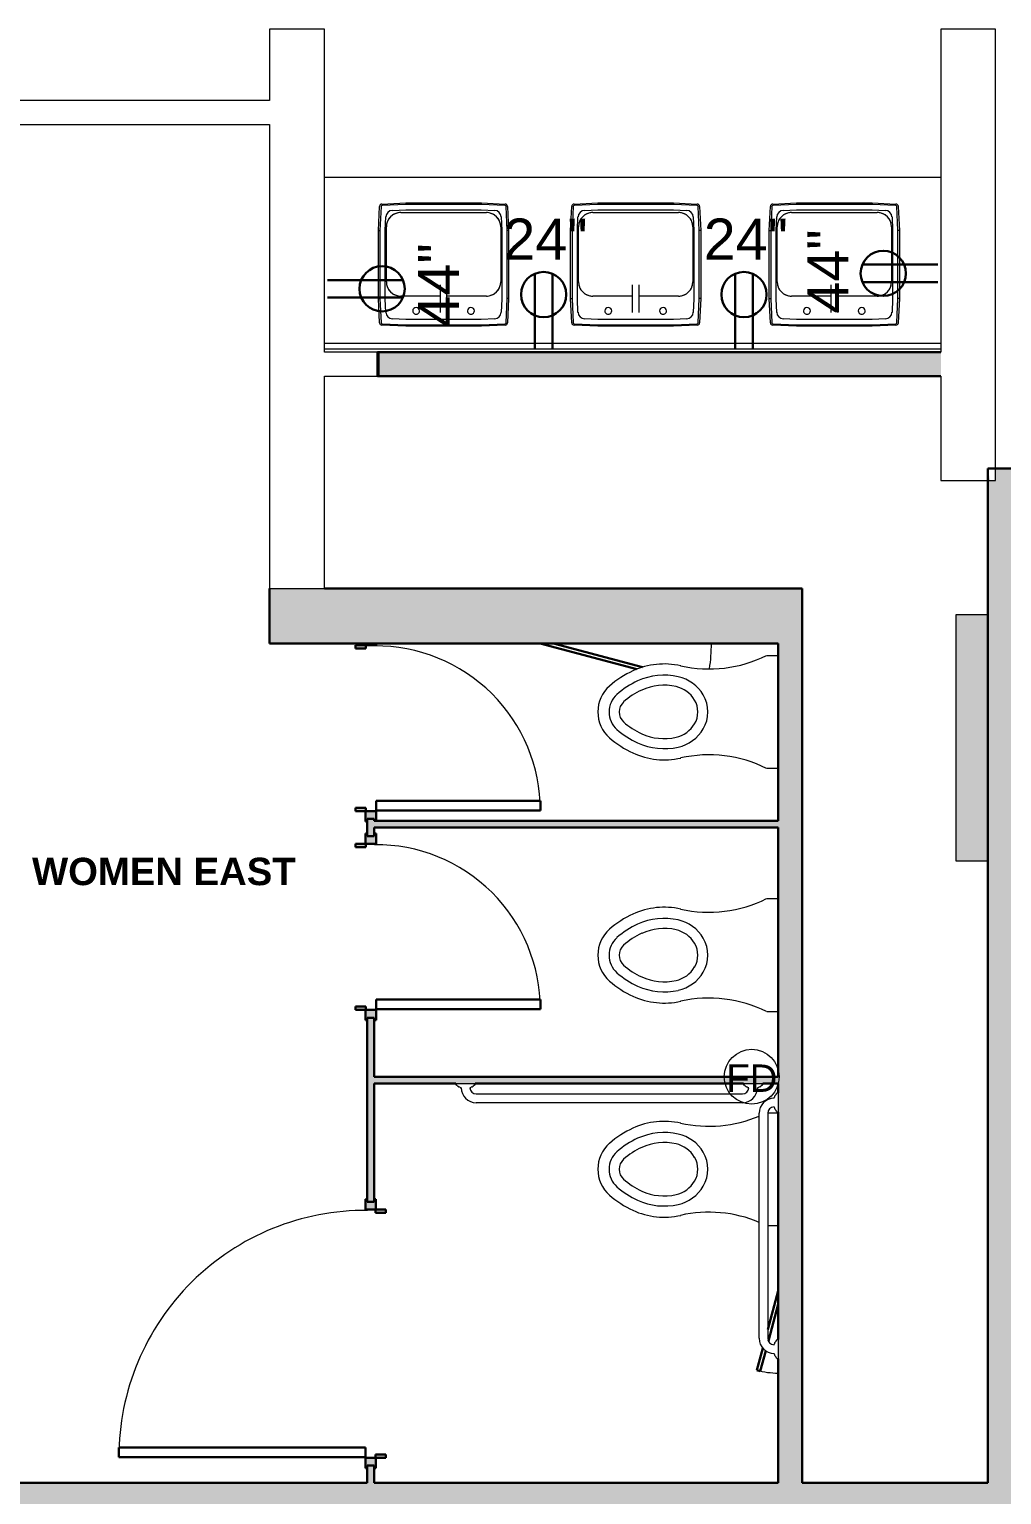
# Model space of a CAD drawing. Header units: inches. Extents: x -3744 to 107, y 238 to 2359.
# Drawn here: x -2837.1 to -2695.1, y 1431.6 to 1645.5 of the extents above; entities that cross this region are included whole.
import ezdxf

# ---------------------------------------------------------------- set-up
doc = ezdxf.new("R2010")
doc.units = ezdxf.units.IN
doc.header["$MEASUREMENT"] = 0
for name, color, linetype, lineweight in [('A-ANNO-NOTE', 131, 'Continuous', 18), ('A-AREA-IDEN', 2, 'Continuous', 9), ('A-Bldg-Patt', 7, 'Continuous', 9), ('A-DOOR', 31, 'Continuous', 18), ('A-WALL', 113, 'Continuous', 18), ('A-Wall-Bldg', 7, 'Continuous', 9), ('A-WALL-PATT', 111, 'Continuous', 18), ('core model_dwg', 8, 'Continuous', 9), ('I-FURN', 30, 'Continuous', 18), ('I-WALL', 2, 'Continuous', 18), ('P-SANR-FIXT', 6, 'Continuous', 18), ('Q-CASE', 31, 'Continuous', 9)]:
    doc.layers.add(name, color=color, linetype=linetype, lineweight=lineweight)
doc.styles.add('Arial', font='arial.ttf', dxfattribs={"height": 4})
doc.styles.add('Swis721 Lt BT', font='swissl.ttf', dxfattribs={"height": 6})
doc.styles.add('Swis721 Lt BT_B_1', font='', dxfattribs={"height": 4})
doc.styles.get('Swis721 Lt BT_B_1').set_extended_font_data('Swis721 Lt BT', bold=True)

# ---------------------------------------------------------------- blocks, each defined once
blk = doc.blocks.new('Door - Single - Solid Door-7031862-Level 06 POWER _ SIGNAL')
at = {"layer": 'A-DOOR'}
h = blk.add_hatch(color=250, dxfattribs=at)
h.paths.add_polyline_path([(-15.63, -0.41), (-15.63, -0.68), (-14.13, -0.68), (-14.13, -2.14), (-13.63, -2.14), (-13.63, -0.64), (-14.13, -0.64), (-14.13, 0.86), (-15.63, 0.86), (-15.63, 0.59), (-15.26, 0.59), (-15.26, -0.41)], flags=0)
h.paths.add_polyline_path([(21.62, -0.64), (21.62, -2.14), (22.12, -2.14), (22.12, -0.68), (23.62, -0.68), (23.62, -0.41), (23.24, -0.41), (23.24, 0.59), (23.62, 0.59), (23.62, 0.86), (22.12, 0.86), (22.12, -0.64)], flags=0)
at = {"layer": 'A-DOOR', "color": 8, "lineweight": 30}
for p, q in [((-14.01, 36.86), (-12.63, 36.86)), ((-14.01, 0.86), (-14.01, 36.86)), ((-12.63, 36.86), (-12.63, 0.86)), ((-15.63, 0.86), (-15.63, 0.59)), ((-14.13, 0.86), (-15.63, 0.86)), ((-14.13, -0.64), (-14.13, 0.86)), ((-12.63, 0.86), (-14.01, 0.86)), ((23.62, 0.86), (22.12, 0.86)), ((22.12, 0.86), (22.12, -0.64)), ((23.62, 0.59), (23.62, 0.86)), ((-15.63, -0.41), (-15.63, -0.68)), ((-15.63, -0.68), (-14.13, -0.68)), ((-13.63, -0.64), (-14.13, -0.64)), ((-14.13, -0.68), (-14.13, -2.14)), ((-13.63, -2.14), (-13.63, -0.64)), ((22.12, -0.64), (21.62, -0.64)), ((21.62, -0.64), (21.62, -2.14)), ((22.12, -2.14), (22.12, -0.68)), ((22.12, -0.68), (23.62, -0.68)), ((23.62, -0.68), (23.62, -0.41)), ((-14.13, -2.14), (-13.63, -2.14)), ((21.62, -2.14), (22.12, -2.14))]:
    blk.add_line(p, q, dxfattribs=at)
at = {"layer": 'A-DOOR', "lineweight": 9}
blk.add_arc((-14.01, 0.86), 36, 359.5, 90, dxfattribs=at)
blk = doc.blocks.new('Door - Single - Solid Door 2-7020873-Level 06 POWER _ SIGNAL')
at = {"layer": 'A-DOOR'}
h = blk.add_hatch(color=250, dxfattribs=at)
h.paths.add_polyline_path([(-9.63, 0.68), (-9.63, 0.41), (-9.26, 0.41), (-9.26, -0.59), (-9.63, -0.59), (-9.63, -0.86), (-8.13, -0.86), (-8.13, 0.64), (-7.63, 0.64), (-7.63, 2.14), (-8.13, 2.14), (-8.13, 0.68), (-9.26, 0.68)], flags=0)
h.paths.add_polyline_path([(15.62, 0.64), (16.12, 0.64), (16.12, -0.86), (17.62, -0.86), (17.62, -0.59), (17.24, -0.59), (17.24, 0.41), (17.62, 0.41), (17.62, 0.68), (16.12, 0.68), (16.12, 2.14), (15.62, 2.14)], flags=0)
at = {"layer": 'A-DOOR', "color": 8, "lineweight": 30}
for p, q in [((-8.13, 2.14), (-7.63, 2.14)), ((-8.13, 0.68), (-8.13, 2.14)), ((-7.63, 2.14), (-7.63, 0.64)), ((15.62, 2.14), (16.12, 2.14)), ((15.62, 0.64), (15.62, 2.14)), ((16.12, 2.14), (16.12, 0.68)), ((-9.63, 0.68), (-8.13, 0.68)), ((-9.63, 0.41), (-9.63, 0.68)), ((-8.13, 0.64), (-8.13, -0.86)), ((-7.63, 0.64), (-8.13, 0.64)), ((16.12, 0.64), (15.62, 0.64)), ((16.12, 0.68), (17.62, 0.68)), ((16.12, -0.86), (16.12, 0.64)), ((17.62, 0.68), (17.62, 0.41)), ((-9.63, -0.86), (-9.63, -0.59)), ((-8.13, -0.86), (-9.63, -0.86)), ((-6.63, -0.86), (-8.01, -0.86)), ((-8.01, -0.86), (-8.01, -24.86)), ((-6.63, -24.86), (-6.63, -0.86)), ((17.62, -0.86), (16.12, -0.86)), ((17.62, -0.59), (17.62, -0.86)), ((-8.01, -24.86), (-6.63, -24.86))]:
    blk.add_line(p, q, dxfattribs=at)
at = {"layer": 'A-DOOR', "lineweight": 9}
blk.add_arc((-8.01, -0.86), 24, 270, 0.5, dxfattribs=at)
blk = doc.blocks.new('Door - Single - Solid Door 2-V5-Level 06 POWER _ SIGNAL')
at = {"layer": 'A-DOOR'}
h = blk.add_hatch(color=250, dxfattribs=at)
h.paths.add_polyline_path([(-9.63, 0.41), (-9.26, 0.41), (-9.26, -0.59), (-9.51, -0.59), (-9.5, -0.86), (-8.13, -0.86), (-8.13, 0.64), (-7.63, 0.64), (-7.63, 2.14), (-8.13, 2.14), (-8.13, 0.68), (-9.63, 0.68), (-9.63, 0.64)], flags=0)
h.paths.add_polyline_path([(15.62, 2.14), (15.62, 0.64), (16.12, 0.64), (16.12, -0.86), (16.37, -0.86), (16.37, 0.68), (16.12, 0.68), (16.12, 2.14)], flags=0)
at = {"layer": 'A-DOOR', "color": 8, "lineweight": 30}
for p, q in [((-8.13, 2.14), (-7.63, 2.14)), ((-8.13, 0.68), (-8.13, 2.14)), ((-7.63, 2.14), (-7.63, 0.64)), ((15.62, 2.14), (16.12, 2.14)), ((15.62, 0.64), (15.62, 2.14)), ((16.12, 2.14), (16.12, 0.68)), ((-9.63, 0.68), (-8.13, 0.68)), ((-9.63, 0.41), (-9.63, 0.68)), ((-8.13, 0.64), (-8.13, -0.86)), ((-7.63, 0.64), (-8.13, 0.64)), ((16.12, 0.64), (15.62, 0.64)), ((16.12, 0.68), (16.37, 0.68)), ((16.12, -0.86), (16.12, 0.64)), ((-8.13, -0.86), (-9.51, -0.86)), ((-6.63, -0.86), (-8.01, -0.86)), ((-8.01, -0.86), (-8.01, -24.86)), ((-6.63, -24.86), (-6.63, -0.86)), ((16.37, -0.86), (16.12, -0.86)), ((-8.01, -24.86), (-6.63, -24.86))]:
    blk.add_line(p, q, dxfattribs=at)
at = {"layer": 'A-DOOR', "lineweight": 9}
blk.add_arc((-8.01, -0.86), 24, 270, 0.5, dxfattribs=at)
blk = doc.blocks.new('P-Toilet-Wall-3D - Wall Mount-7004060-Level 06 POWER _ SIGNAL')
at = {"layer": 'P-SANR-FIXT', "lineweight": 9}
for p, q in [((-995.72, 1580.96), (-995.72, 1582.58)), ((-988.72, 1580.96), (-995.72, 1580.96)), ((-988.72, 1580.9), (-988.72, 1580.96)), ((-979.22, 1580.96), (-986.22, 1580.96)), ((-986.22, 1580.96), (-986.22, 1580.9)), ((-979.22, 1582.58), (-979.22, 1580.96))]:
    blk.add_line(p, q, dxfattribs=at)
for centre, radius, start, end in [((-987.47, 1602.2), 5.03, 41.296, 138.704), ((-980.66, 1596.22), 14.09, 138.704, 155.296), ((-980.66, 1596.22), 12.47, 138.704, 155.296), ((-987.47, 1602.2), 3.4, 41.296, 138.704), ((-987.47, 1602.2), 1.93, 41.296, 138.704), ((-994.27, 1596.22), 12.47, 24.704, 41.296), ((-994.27, 1596.22), 14.09, 24.704, 41.296), ((-983.53, 1597.54), 10.93, 155.296, 192.704), ((-980.66, 1596.22), 11, 138.704, 155.296), ((-994.27, 1596.22), 11, 24.704, 41.296), ((-991.4, 1597.54), 10.93, 347.296, 24.704), ((-983.53, 1597.54), 9.3, 155.296, 192.704), ((-983.53, 1597.54), 7.83, 155.296, 192.704), ((-991.4, 1597.54), 7.83, 347.296, 24.704), ((-991.4, 1597.54), 9.3, 347.296, 24.704), ((-987.03, 1596.75), 4.24, 192.704, 239.296), ((-987.9, 1596.75), 4.24, 300.704, 347.296), ((-1012.56, 1591), 18.83, 333.4615, 12.704), ((-987.03, 1596.75), 5.71, 192.704, 239.296), ((-987.9, 1596.75), 5.71, 300.704, 347.296), ((-962.37, 1591), 18.83, 167.296, 206.5385), ((-987.47, 1596.03), 4.87, 239.296, 300.704), ((-987.47, 1596.03), 3.4, 239.296, 300.704)]:
    blk.add_arc(centre, radius, start, end, dxfattribs=at)
blk = doc.blocks.new('P-Toilet-Wall-3D - Wall Mount-V6-Level 06 POWER _ SIGNAL')
at = {"layer": 'P-SANR-FIXT', "lineweight": 9}
for p, q in [((-2729.22, 1487.4), (-2727.78, 1487.4)), ((-2727.78, 1487.4), (-2727.78, 1480.4)), ((-2727.78, 1480.4), (-2727.72, 1480.4)), ((-2727.72, 1477.9), (-2727.78, 1477.9)), ((-2727.78, 1477.9), (-2727.78, 1470.9)), ((-2727.78, 1470.9), (-2729.23, 1470.9))]:
    blk.add_line(p, q, dxfattribs=at)
for centre, radius, start, end in [((-2737.82, 1504.25), 18.83, 257.296, 292.9106), ((-2743.04, 1472.34), 14.09, 114.704, 131.296), ((-2744.36, 1475.21), 10.93, 77.296, 114.704), ((-2744.36, 1475.21), 9.3, 77.296, 114.704), ((-2749.02, 1479.15), 5.03, 131.296, 228.704), ((-2743.04, 1472.34), 12.47, 114.704, 131.296), ((-2743.04, 1472.34), 11, 114.704, 131.296), ((-2744.36, 1475.21), 7.83, 77.296, 114.704), ((-2743.57, 1478.72), 4.24, 30.704, 77.296), ((-2743.57, 1478.72), 5.71, 30.704, 77.296), ((-2749.02, 1479.15), 3.4, 131.296, 228.704), ((-2749.02, 1479.15), 1.93, 131.296, 228.704), ((-2742.85, 1479.15), 3.4, 329.296, 30.704), ((-2742.85, 1479.15), 4.87, 329.296, 30.704), ((-2743.04, 1485.96), 12.47, 228.704, 245.296), ((-2743.04, 1485.96), 11, 228.704, 245.296), ((-2744.36, 1483.08), 7.83, 245.296, 282.704), ((-2743.57, 1479.58), 4.24, 282.704, 329.296), ((-2743.57, 1479.58), 5.71, 282.704, 329.296), ((-2743.04, 1485.96), 14.09, 228.704, 245.296), ((-2744.36, 1483.08), 9.3, 245.296, 282.704), ((-2744.36, 1483.08), 10.93, 245.296, 282.704), ((-2737.82, 1454.05), 18.83, 67.0894, 102.704)]:
    blk.add_arc(centre, radius, start, end, dxfattribs=at)
blk = doc.blocks.new('P-Grab_Bar-36in - 36 INCH-3759717-Level 06 POWER _ SIGNAL')
at = {"layer": 'I-FURN', "lineweight": 9}
for p, q in [((-866.72, 1488.08), (-866.72, 1490.88)), ((-866.72, 1490.88), (-866.58, 1490.88)), ((-866.11, 1490.19), (-866.11, 1490.12)), ((-866.11, 1488.85), (-866.11, 1488.78)), ((-866.58, 1488.08), (-866.72, 1488.08)), ((-865.2, 1455.06), (-865.2, 1487.91)), ((-863.93, 1487.91), (-863.93, 1455.05)), ((-866.72, 1452.08), (-866.72, 1454.88)), ((-866.72, 1454.88), (-866.58, 1454.88)), ((-866.11, 1454.19), (-866.11, 1454.12)), ((-866.11, 1452.85), (-866.11, 1452.78)), ((-866.58, 1452.08), (-866.72, 1452.08))]:
    blk.add_line(p, q, dxfattribs=at)
for centre, radius, start, end in [((-866.58, 1490.79), 0.0934, 358.0011, 90), ((-866.38, 1490.79), 0.0984, 182.9558, 257.0471), ((-866.45, 1490.61), 0.0975, 359.156, 60.8479), ((-866.26, 1490.63), 0.0998, 190.0133, 253.9943), ((-866.34, 1490.45), 0.0983, 352.1862, 57.824), ((-865.98, 1490.44), 0.259, 180.2678, 237.7398), ((-865.98, 1488.53), 0.259, 122.2602, 179.7322), ((-866.14, 1490.19), 0.0327, 356.7864, 57.7398), ((-866.14, 1488.78), 0.0327, 302.2602, 3.2136), ((-866.14, 1487.91), 2.21, 0, 89.1445), ((-866.14, 1487.9), 0.946, 0.5765, 87.6589), ((-866.58, 1488.18), 0.0934, 270, 1.9989), ((-866.38, 1488.18), 0.0984, 102.9529, 177.0442), ((-866.45, 1488.36), 0.0975, 299.1521, 0.844), ((-866.26, 1488.34), 0.0998, 106.0057, 169.9867), ((-866.34, 1488.52), 0.0983, 302.176, 7.8138), ((-866.58, 1454.79), 0.0934, 358, 90), ((-866.38, 1454.79), 0.0984, 182.955, 257.045), ((-866.45, 1454.61), 0.0975, 359.1532, 60.8468), ((-866.26, 1454.63), 0.0998, 190.0117, 253.9883), ((-866.34, 1454.45), 0.0983, 352.1794, 57.8206), ((-865.98, 1454.44), 0.259, 180.2661, 237.7339), ((-866.14, 1455.07), 0.946, 272.3393, 359.6607), ((-866.14, 1455.06), 2.21, 270.8636, 359.8856), ((-866.38, 1452.18), 0.0984, 102.9565, 177.0456), ((-866.45, 1452.36), 0.0975, 299.154, 0.8489), ((-866.26, 1452.34), 0.0998, 106.0161, 169.9895), ((-866.34, 1452.52), 0.0983, 302.1818, 7.8257), ((-865.98, 1452.53), 0.259, 122.2704, 179.7352), ((-866.14, 1454.19), 0.0327, 356.7675, 57.7339), ((-866.14, 1452.78), 0.0327, 302.2704, 3.2464), ((-866.58, 1452.18), 0.0934, 270, 2.0008)]:
    blk.add_arc(centre, radius, start, end, dxfattribs=at)
blk = doc.blocks.new('P-Grab_Bar-42in - 42 INCH-V3-Level 06 POWER _ SIGNAL')
at = {"layer": 'I-FURN', "lineweight": 9}
for p, q in [((-1001.32, 1630.63), (-1001.32, 1630.7)), ((-1000.85, 1631.4), (-1000.71, 1631.4)), ((-1000.71, 1631.4), (-1000.71, 1628.6)), ((-1003.5, 1589.57), (-1003.5, 1628.43)), ((-1002.23, 1628.42), (-1002.23, 1589.57)), ((-1001.32, 1629.29), (-1001.32, 1629.36)), ((-1000.71, 1628.6), (-1000.85, 1628.6)), ((-1000.85, 1589.4), (-1000.71, 1589.4)), ((-1000.71, 1589.4), (-1000.71, 1586.6)), ((-1001.32, 1588.63), (-1001.32, 1588.7)), ((-1001.32, 1587.29), (-1001.32, 1587.36)), ((-1000.71, 1586.6), (-1000.85, 1586.6))]:
    blk.add_line(p, q, dxfattribs=at)
for centre, radius, start, end in [((-1001.29, 1628.42), 2.21, 90.8636, 179.8856), ((-1001.29, 1630.7), 0.0327, 122.2704, 183.2464), ((-1001.45, 1630.95), 0.259, 302.2704, 359.7352), ((-1001.09, 1630.96), 0.0983, 122.1818, 187.8257), ((-1001.17, 1631.14), 0.0998, 286.0161, 349.9895), ((-1000.97, 1631.12), 0.0975, 119.154, 180.8489), ((-1001.04, 1631.31), 0.0984, 282.9565, 357.0456), ((-1000.85, 1631.3), 0.0934, 90, 182.0008), ((-1001.28, 1628.42), 0.946, 92.3393, 179.6607), ((-1001.29, 1629.29), 0.0327, 176.7675, 237.7339), ((-1001.45, 1629.05), 0.259, 0.2661, 57.7339), ((-1001.09, 1629.03), 0.0983, 172.1794, 237.8206), ((-1001.17, 1628.85), 0.0998, 10.0117, 73.9883), ((-1000.97, 1628.87), 0.0975, 179.1532, 240.8468), ((-1001.04, 1628.69), 0.0984, 2.955, 77.045), ((-1000.85, 1628.69), 0.0934, 178, 270), ((-1001.29, 1589.57), 2.21, 180, 269.1445), ((-1001.28, 1589.58), 0.946, 180.5765, 267.6589), ((-1001.17, 1589.14), 0.0998, 286.0057, 349.9867), ((-1000.97, 1589.12), 0.0975, 119.1521, 180.844), ((-1001.04, 1589.31), 0.0984, 282.9529, 357.0442), ((-1000.85, 1589.3), 0.0934, 90, 181.9989), ((-1001.29, 1588.7), 0.0327, 122.2602, 183.2136), ((-1001.29, 1587.29), 0.0327, 176.7864, 237.7398), ((-1001.45, 1588.95), 0.259, 302.2602, 359.7322), ((-1001.45, 1587.05), 0.259, 0.2678, 57.7398), ((-1001.09, 1588.96), 0.0983, 122.176, 187.8138), ((-1001.09, 1587.03), 0.0983, 172.1862, 237.824), ((-1001.17, 1586.85), 0.0998, 10.0133, 73.9943), ((-1000.97, 1586.87), 0.0975, 179.156, 240.8479), ((-1001.04, 1586.69), 0.0984, 2.9558, 77.0471), ((-1000.85, 1586.69), 0.0934, 178.0011, 270)]:
    blk.add_arc(centre, radius, start, end, dxfattribs=at)
blk = doc.blocks.new('Door-Single-Panel - ACCESS PANEL-7119048-Level 06 POWER _ SIGNAL')
at = {"layer": 'A-DOOR', "color": 8, "lineweight": 30}
for p, q in [((-2.45, 7.49), (10.57, 4)), ((12.5, 4), (-1.63, 7.79))]:
    blk.add_line(p, q, dxfattribs=at)
at = {"layer": 'A-DOOR', "lineweight": 9}
blk.add_arc((12.5, 4), 25, 171.4935, 180, dxfattribs=at)
blk = doc.blocks.new('Door-Single-Panel - ACCESS PANEL 2-7119058-Level 06 POWER _ SIGNAL')
at = {"layer": 'A-DOOR', "color": 8, "lineweight": 30}
for p, q in [((-5.59, 4.86), (-5.72, 4.37)), ((-5.72, 4.37), (-2.74, 3.57)), ((-2.36, 3.99), (-5.59, 4.86)), ((-1.29, 3.18), (4.07, 1.75)), ((6, 1.75), (0.34, 3.27))]:
    blk.add_line(p, q, dxfattribs=at)
at = {"layer": 'A-DOOR', "lineweight": 9}
blk.add_arc((6, 1.75), 12, 165, 180, dxfattribs=at)
blk = doc.blocks.new('C-Counter Top - ADJ HEIGHT-7172130-Level 06 POWER _ SIGNAL')
at = {"layer": 'Q-CASE'}
for p, q in [((42.74, 0), (-47.26, 0)), ((-47.26, -0.75), (42.74, -0.75)), ((-47.26, -25), (42.74, -25))]:
    blk.add_line(p, q, dxfattribs=at)
blk = doc.blocks.new('P-Sink-Rectangular - PSR1918-V17-Level 06 POWER _ SIGNAL')
at = {"layer": 'P-SANR-FIXT', "lineweight": 9}
for p, q in [((-8.99, 8.84), (-5.52, 9)), ((-5.51, 8.78), (-8.98, 8.63)), ((-5.52, 9), (5.52, 9)), ((-5.52, 9), (-5.51, 8.78)), ((5.51, 8.78), (-5.51, 8.78)), ((5.52, 9), (5.51, 8.78)), ((8.98, 8.63), (5.51, 8.78)), ((5.52, 9), (8.99, 8.84)), ((-9.5, 4.97), (-9.34, 8.49)), ((-9.13, 8.48), (-9.28, 4.96)), ((-8.5, 5.01), (-8.42, 6.97)), ((-7.47, 7.92), (-5.51, 8)), ((-5.51, 8), (5.51, 8)), ((5.51, 8), (7.47, 7.92)), ((8.42, 6.97), (8.5, 5.01)), ((9.28, 4.96), (9.13, 8.48)), ((9.34, 8.49), (9.5, 4.97)), ((-9.5, 4.97), (-9.28, 4.96)), ((-9.5, -4.97), (-9.5, 4.97)), ((-9.28, 4.96), (-9.28, -4.96)), ((-8.5, -5.01), (-8.5, 5.01)), ((-6.25, 4.6), (-0.49, 4.6)), ((-6.25, 4.6), (-0.49, 4.6)), ((0.48, 4.6), (6.25, 4.6)), ((0.48, 4.6), (6.25, 4.6)), ((8.5, 5.01), (8.5, -5.01)), ((9.5, 4.97), (9.28, 4.96)), ((9.28, -4.96), (9.28, 4.96)), ((9.5, 4.97), (9.5, -4.97)), ((-8.35, -5.5), (-8.35, 2.5)), ((-8.35, -5.5), (-8.35, 2.5)), ((8.35, 2.5), (8.35, -5.5)), ((8.35, 2.5), (8.35, -5.5)), ((-9.5, -4.97), (-9.28, -4.96)), ((-9.34, -8.49), (-9.5, -4.97)), ((-9.28, -4.96), (-9.13, -8.48)), ((-8.42, -6.97), (-8.5, -5.01)), ((8.5, -5.01), (8.42, -6.97)), ((9.13, -8.48), (9.28, -4.96)), ((9.5, -4.97), (9.28, -4.96)), ((9.5, -4.97), (9.34, -8.49)), ((-5.51, -8), (-7.47, -7.92)), ((6.25, -7.6), (-6.25, -7.6)), ((6.25, -7.6), (-6.25, -7.6)), ((5.51, -8), (-5.51, -8)), ((7.47, -7.92), (5.51, -8)), ((-5.52, -9), (-8.99, -8.84)), ((-8.98, -8.63), (-5.51, -8.78)), ((-5.52, -9), (-5.51, -8.78)), ((5.52, -9), (-5.52, -9)), ((-5.51, -8.78), (5.51, -8.78)), ((5.51, -8.78), (8.98, -8.63)), ((5.52, -9), (5.51, -8.78)), ((8.99, -8.84), (5.52, -9))]:
    blk.add_line(p, q, dxfattribs=at)
at = {"layer": 'P-SANR-FIXT', "lineweight": 9, "flags": 128}
for points in [[(-0.5, 6.97), (-0.5, 6.97), (-0.5, 6.96), (-0.5, 6.95), (-0.5, 6.94), (-0.5, 6.93), (-0.5, 6.91), (-0.5, 6.89), (-0.5, 6.87), (-0.5, 6.84), (-0.5, 6.81), (-0.5, 6.78), (-0.5, 6.74), (-0.5, 6.7), (-0.5, 6.66), (-0.5, 6.62), (-0.5, 6.57), (-0.5, 6.52), (-0.5, 6.47), (-0.5, 6.42), (-0.5, 6.36), (-0.5, 6.3), (-0.5, 6.24), (-0.5, 6.18), (-0.5, 6.11), (-0.5, 6.05), (-0.5, 5.98), (-0.5, 5.91), (-0.5, 5.84), (-0.5, 5.77), (-0.5, 5.69), (-0.5, 5.62), (-0.5, 5.54), (-0.5, 5.46), (-0.5, 5.39), (-0.5, 5.31), (-0.5, 5.23), (-0.5, 5.15), (-0.5, 5.07), (-0.5, 4.99), (-0.5, 4.91), (-0.5, 4.83), (-0.5, 4.75), (-0.5, 4.67), (-0.5, 4.59), (-0.5, 4.51), (-0.5, 4.44), (-0.5, 4.36), (-0.5, 4.28), (-0.5, 4.21), (-0.5, 4.13), (-0.5, 4.06), (-0.5, 3.99), (-0.5, 3.92), (-0.5, 3.86), (-0.5, 3.79), (-0.5, 3.73), (-0.5, 3.66), (-0.5, 3.61), (-0.5, 3.55), (-0.5, 3.49), (-0.5, 3.44), (-0.5, 3.39), (-0.5, 3.34), (-0.5, 3.3), (-0.5, 3.25), (-0.5, 3.21), (-0.5, 3.18), (-0.5, 3.14), (-0.5, 3.11), (-0.5, 3.08), (-0.5, 3.06), (-0.5, 3.04), (-0.5, 3.02), (-0.5, 3), (-0.5, 2.99), (-0.5, 2.98), (-0.5, 2.97), (-0.5, 2.97), (-0.5, 2.97)], [(0.5, 2.97), (0.5, 2.97), (0.5, 2.97), (0.5, 2.98), (0.5, 2.99), (0.5, 3.01), (0.5, 3.02), (0.5, 3.05), (0.5, 3.07), (0.5, 3.1), (0.5, 3.13), (0.5, 3.16), (0.5, 3.19), (0.5, 3.23), (0.5, 3.27), (0.5, 3.32), (0.5, 3.36), (0.5, 3.41), (0.5, 3.46), (0.5, 3.52), (0.5, 3.57), (0.5, 3.63), (0.5, 3.69), (0.5, 3.76), (0.5, 3.82), (0.5, 3.89), (0.5, 3.95), (0.5, 4.02), (0.5, 4.1), (0.5, 4.17), (0.5, 4.24), (0.5, 4.32), (0.5, 4.39), (0.5, 4.47), (0.5, 4.55), (0.5, 4.63), (0.5, 4.71), (0.5, 4.79), (0.5, 4.87), (0.5, 4.95), (0.5, 5.03), (0.5, 5.11), (0.5, 5.19), (0.5, 5.26), (0.5, 5.34), (0.5, 5.42), (0.5, 5.5), (0.5, 5.58), (0.5, 5.65), (0.5, 5.73), (0.5, 5.8), (0.5, 5.87), (0.5, 5.94), (0.5, 6.01), (0.5, 6.08), (0.5, 6.14), (0.5, 6.21), (0.5, 6.27), (0.5, 6.33), (0.5, 6.39), (0.5, 6.44), (0.5, 6.49), (0.5, 6.55), (0.5, 6.59), (0.5, 6.64), (0.5, 6.68), (0.5, 6.72), (0.5, 6.76), (0.5, 6.79), (0.5, 6.82), (0.5, 6.85), (0.5, 6.88), (0.5, 6.9), (0.5, 6.92), (0.5, 6.93), (0.5, 6.95), (0.5, 6.96), (0.5, 6.96), (0.5, 6.97), (0.5, 6.97)]]:
    blk.add_lwpolyline(points, dxfattribs=at)
at = {"layer": 'P-SANR-FIXT', "lineweight": 9}
for centre, radius, start, end in [((-8.97, 8.47), 0.371, 92.5667, 177.4333), ((-8.97, 8.47), 0.156, 92.5667, 177.4333), ((8.97, 8.47), 0.156, 2.5667, 87.4333), ((8.97, 8.47), 0.371, 2.5667, 87.4333), ((-7.42, 6.92), 0.995, 92.5667, 177.4333), ((-4, 6.75), 0.5, 360, 180), ((-4, 6.75), 0.5, 180, 360), ((4, 6.75), 0.5, 360, 180), ((4, 6.75), 0.5, 180, 360), ((7.42, 6.92), 0.995, 2.5667, 87.4333), ((-6.25, 2.5), 2.1, 90, 180), ((-6.25, 2.5), 2.1, 90, 180), ((-6.25, 2.5), 2.1, 115.0288, 154.9712), ((-6.25, 2.5), 2.1, 90, 109.9712), ((6.25, 2.5), 2.1, 70.0288, 90), ((6.25, 2.5), 2.1, 0, 90), ((6.25, 2.5), 2.1, 0, 90), ((6.25, 2.5), 2.1, 25.0288, 64.9712), ((-6.25, 2.5), 2.1, 160.0288, 180), ((6.25, 2.5), 2.1, 0, 19.9712), ((-6.25, -5.5), 2.1, 180, 199.9712), ((-6.25, -5.5), 2.1, 180, 270), ((-6.25, -5.5), 2.1, 180, 270), ((-6.25, -5.5), 2.1, 205.0288, 244.9712), ((6.25, -5.5), 2.1, 270, 360), ((6.25, -5.5), 2.1, 270, 360), ((6.25, -5.5), 2.1, 295.0288, 334.9712), ((6.25, -5.5), 2.1, 340.0288, 360), ((-8.97, -8.47), 0.371, 182.5667, 267.4333), ((-8.97, -8.47), 0.156, 182.5667, 267.4333), ((-7.42, -6.92), 0.995, 182.5667, 267.4333), ((-6.25, -5.5), 2.1, 250.0288, 270), ((6.25, -5.5), 2.1, 270, 289.9712), ((7.42, -6.92), 0.995, 272.5667, 357.4333), ((8.97, -8.47), 0.156, 272.5667, 357.4333), ((8.97, -8.47), 0.371, 272.5667, 357.4333)]:
    blk.add_arc(centre, radius, start, end, dxfattribs=at)
blk = doc.blocks.new('core model_dwg_1300 Eye - 5th Floor-6996771-Level 06 POWER _ SIGNAL')
at = {"layer": 'A-Bldg-Patt'}
h = blk.add_hatch(color=256, dxfattribs=at)
h.paths.add_polyline_path([(-2697.1, 1524.13), (-2697.1, 1560.13), (-2701.72, 1560.13), (-2701.72, 1524.13)], flags=0)
h.paths.add_polyline_path([(-2693.6, 1525.4), (-2689.47, 1525.4), (-2689.47, 1560.13), (-2693.6, 1560.13), (-2693.6, 1553.65)], flags=0)
at = {"layer": 'A-Wall-Bldg'}
blk.add_line((-2701.72, 1560.13), (-2697.1, 1560.13), dxfattribs=at)
at = {"layer": 'A-Wall-Bldg', "flags": 128}
blk.add_lwpolyline([(-2697.1, 1524.13), (-2701.72, 1524.13), (-2701.72, 1560.13)], dxfattribs=at)
blk = doc.blocks.new('core model_dwg-6996768-Level 06 POWER _ SIGNAL')
blk.add_blockref('core model_dwg_1300 Eye - 5th Floor-6996771-Level 06 POWER _ SIGNAL', (0, 0))

msp = doc.modelspace()

# ---------------------------------------------------------------- hatches: boundary and pattern name
at = {"layer": 'A-WALL-PATT', "lineweight": 9}
for points in [[(-2703.97, 1594.9), (-2703.97, 1598.4), (-2786.22, 1598.4), (-2786.22, 1594.9), (-2711.64, 1594.9)], [(-2695.35, 1433.4), (-2693.6, 1433.4), (-2693.6, 1581.4), (-2695.97, 1581.4), (-2695.97, 1579.65), (-2696.79, 1579.65), (-2697.1, 1581.4), (-2697.1, 1433.4)], [(-2727.72, 1555.9), (-2724.22, 1555.9), (-2724.22, 1563.9), (-2801.97, 1563.9), (-2801.97, 1555.9), (-2744.73, 1555.9)], [(-2724.22, 1433.4), (-2724.22, 1555.9), (-2727.72, 1555.9), (-2727.72, 1433.4)], [(-2744.73, 1529.02), (-2727.72, 1529.02), (-2727.72, 1530.02), (-2786.72, 1530.02), (-2786.72, 1529.02), (-2762.45, 1529.02)], [(-2727.72, 1491.65), (-2727.72, 1492.65), (-2786.72, 1492.65), (-2786.72, 1491.65), (-2728.18, 1491.65)], [(-2697.1, 1429.9), (-2695.35, 1429.9), (-2695.35, 1433.4), (-2858.22, 1433.4), (-2858.22, 1429.9), (-2724.01, 1429.9)], [(-2525.72, 1429.9), (-2525.72, 1433.4), (-2695.35, 1433.4), (-2695.35, 1429.9), (-2537.85, 1429.9)]]:
    msp.add_hatch(color=7, dxfattribs=at).paths.add_polyline_path(points, flags=0)
h = msp.add_hatch(color=7, dxfattribs=at)
h.paths.add_polyline_path([(-2786.72, 1433.4), (-2786.72, 1435.9), (-2787.72, 1435.9), (-2787.72, 1433.4)], flags=0)
h.paths.add_polyline_path([(-2787.72, 1474.4), (-2786.72, 1474.4), (-2786.72, 1501.27), (-2787.72, 1501.27), (-2787.72, 1480.72)], flags=0)
h.paths.add_polyline_path([(-2787.72, 1527.77), (-2786.72, 1527.77), (-2786.72, 1530.27), (-2787.72, 1530.27)], flags=0)

# ---------------------------------------------------------------- linework, layer by layer
at = {"layer": 'A-ANNO-NOTE', "lineweight": 30}
for p, q in [((-2704.4, 1611.18), (-2715.42, 1611.18)), ((-2793.53, 1608.93), (-2782.51, 1608.93)), ((-2793.53, 1608.93), (-2782.51, 1608.93)), ((-2763.24, 1598.83), (-2763.24, 1609.85)), ((-2763.24, 1598.83), (-2763.24, 1609.85)), ((-2760.69, 1598.83), (-2760.69, 1609.85)), ((-2733.99, 1598.83), (-2733.99, 1609.85)), ((-2733.99, 1598.83), (-2733.99, 1609.85)), ((-2731.44, 1598.83), (-2731.44, 1609.85)), ((-2704.4, 1608.62), (-2715.42, 1608.62)), ((-2704.4, 1608.62), (-2715.42, 1608.62)), ((-2793.53, 1606.37), (-2782.51, 1606.37))]:
    msp.add_line(p, q, dxfattribs=at)
for centre in [(-2712.38, 1609.9), (-2785.55, 1607.65), (-2761.97, 1606.81), (-2732.72, 1606.81)]:
    msp.add_circle(centre, 3.3, dxfattribs=at)
at = {"layer": 'A-ANNO-NOTE', "lineweight": 9}
msp.add_circle((-2731.59, 1492.65), 4, dxfattribs=at)
at = {"layer": 'A-WALL'}
for p, q in [((-2801.97, 1645.52), (-2801.97, 1635.15)), ((-2793.97, 1645.52), (-2801.97, 1645.52)), ((-2793.97, 1598.4), (-2793.97, 1645.52)), ((-2695.97, 1645.52), (-2703.97, 1645.52)), ((-2703.97, 1645.52), (-2703.97, 1598.4)), ((-2695.97, 1579.65), (-2695.97, 1645.52)), ((-2801.97, 1631.65), (-2801.97, 1563.9)), ((-2793.97, 1563.9), (-2793.97, 1594.9)), ((-2703.97, 1594.9), (-2703.97, 1579.65)), ((-2703.97, 1579.65), (-2695.97, 1579.65)), ((-2801.97, 1563.9), (-2793.97, 1563.9))]:
    msp.add_line(p, q, dxfattribs=at)
at = {"layer": 'A-WALL', "color": 8, "lineweight": 30}
for p, q in [((-2801.97, 1563.9), (-2801.97, 1555.9)), ((-2724.22, 1563.9), (-2793.97, 1563.9)), ((-2724.22, 1555.9), (-2724.22, 1563.9)), ((-2801.97, 1555.9), (-2727.72, 1555.9))]:
    msp.add_line(p, q, dxfattribs=at)
at = {"layer": 'I-WALL'}
for p, q in [((-2801.97, 1635.15), (-2874.22, 1635.15)), ((-2874.22, 1631.65), (-2801.97, 1631.65)), ((-2785.97, 1598.4), (-2793.97, 1598.4)), ((-2785.97, 1594.9), (-2785.97, 1598.4)), ((-2793.97, 1594.9), (-2785.97, 1594.9))]:
    msp.add_line(p, q, dxfattribs=at)
at = {"layer": 'I-WALL', "color": 8, "lineweight": 30}
for p, q in [((-2703.97, 1598.4), (-2786.22, 1598.4)), ((-2786.22, 1598.4), (-2786.22, 1594.9)), ((-2786.22, 1594.9), (-2703.97, 1594.9)), ((-2697.1, 1581.4), (-2697.1, 1433.4)), ((-2689.6, 1581.4), (-2697.1, 1581.4)), ((-2727.72, 1555.9), (-2727.72, 1530.02)), ((-2724.22, 1433.4), (-2724.22, 1555.9)), ((-2786.72, 1530.27), (-2787.72, 1530.27)), ((-2787.72, 1530.27), (-2787.72, 1527.77)), ((-2786.72, 1530.02), (-2786.72, 1530.27)), ((-2727.72, 1530.02), (-2786.72, 1530.02)), ((-2787.72, 1527.77), (-2786.72, 1527.77)), ((-2786.72, 1527.77), (-2786.72, 1529.02)), ((-2786.72, 1529.02), (-2727.72, 1529.02)), ((-2727.72, 1529.02), (-2727.72, 1492.65)), ((-2786.72, 1501.27), (-2787.72, 1501.27)), ((-2787.72, 1501.27), (-2787.72, 1474.4)), ((-2786.72, 1492.65), (-2786.72, 1501.27)), ((-2727.72, 1492.65), (-2786.72, 1492.65)), ((-2786.72, 1474.4), (-2786.72, 1491.65)), ((-2786.72, 1491.65), (-2774.78, 1491.65)), ((-2771.98, 1491.65), (-2732.78, 1491.65)), ((-2729.98, 1491.65), (-2727.72, 1491.65)), ((-2727.72, 1491.65), (-2727.72, 1490.3)), ((-2727.72, 1487.5), (-2727.72, 1454.3)), ((-2787.72, 1474.4), (-2786.72, 1474.4)), ((-2727.72, 1451.5), (-2727.72, 1433.4)), ((-2786.72, 1435.9), (-2787.72, 1435.9)), ((-2787.72, 1435.9), (-2787.72, 1433.4)), ((-2786.72, 1433.4), (-2786.72, 1435.9)), ((-2787.72, 1433.4), (-2842.22, 1433.4)), ((-2727.72, 1433.4), (-2786.72, 1433.4)), ((-2697.1, 1433.4), (-2724.22, 1433.4))]:
    msp.add_line(p, q, dxfattribs=at)

# ---------------------------------------------------------------- block references
at = {"layer": 'A-DOOR'}
for name, p, rotation in [('Door - Single - Solid Door 2-V5-Level 06 POWER _ SIGNAL', (-2787.3, 1539.53), 89.99999999999984), ('Door-Single-Panel - ACCESS PANEL-7119048-Level 06 POWER _ SIGNAL', (-2749.97, 1559.9), 180), ('Door - Single - Solid Door 2-7020873-Level 06 POWER _ SIGNAL', (-2787.3, 1510.53), 89.99999999999984), ('Door - Single - Solid Door-7031862-Level 06 POWER _ SIGNAL', (-2787.13, 1451.15), 89.99999999999984), ('Door-Single-Panel - ACCESS PANEL 2-7119058-Level 06 POWER _ SIGNAL', (-2725.97, 1455.4), 89.99999999999986)]:
    msp.add_blockref(name, p, dxfattribs=dict(at, rotation=rotation))
at = {"layer": 'core model_dwg', "color": 7}
msp.add_blockref('core model_dwg-6996768-Level 06 POWER _ SIGNAL', (0, 0), dxfattribs=at)
at = {"layer": 'P-SANR-FIXT', "lineweight": 9}
for name, p, rotation in [('P-Sink-Rectangular - PSR1918-V17-Level 06 POWER _ SIGNAL', (-2776.58, 1611.18), 180), ('P-Sink-Rectangular - PSR1918-V17-Level 06 POWER _ SIGNAL', (-2748.53, 1611.18), 180), ('P-Sink-Rectangular - PSR1918-V17-Level 06 POWER _ SIGNAL', (-2719.52, 1611.18), 180), ('P-Toilet-Wall-3D - Wall Mount-7004060-Level 06 POWER _ SIGNAL', (-1146.82, 2533.36), 90.00000000000007), ('P-Toilet-Wall-3D - Wall Mount-7004060-Level 06 POWER _ SIGNAL', (-1146.82, 2497.86), 90.00000000000007), ('P-Grab_Bar-42in - 42 INCH-V3-Level 06 POWER _ SIGNAL', (-1143.38, 2492.36), 89.99999999999999), ('P-Grab_Bar-36in - 36 INCH-3759717-Level 06 POWER _ SIGNAL', (-3594.43, 2942.38), 180)]:
    msp.add_blockref(name, p, dxfattribs=dict(at, rotation=rotation))
msp.add_blockref('P-Toilet-Wall-3D - Wall Mount-V6-Level 06 POWER _ SIGNAL', (0, 0), dxfattribs=at)
at = {"layer": 'Q-CASE', "rotation": 180}
msp.add_blockref('C-Counter Top - ADJ HEIGHT-7172130-Level 06 POWER _ SIGNAL', (-2751.23, 1598.9), dxfattribs=at)

# ---------------------------------------------------------------- texts
at = {"layer": 'A-ANNO-NOTE', "lineweight": 9, "attachment_point": 1}
for s, insert, char_height, width, style in [('24"', (-2767.84, 1617.9), 6, 13.736, 'Swis721 Lt BT'), ('24"', (-2738.59, 1617.9), 6, 13.736, 'Swis721 Lt BT'), ('FD', (-2735.29, 1494.44), 4, 9.292, 'Arial')]:
    msp.add_mtext(s, dxfattribs=dict(at, insert=insert, char_height=char_height, width=width, style=style))
at = {"layer": 'A-ANNO-NOTE', "lineweight": 9, "char_height": 6, "width": 13.736, "attachment_point": 1, "rotation": 90, "style": 'Swis721 Lt BT'}
for insert in [(-2723.47, 1604.03), (-2780.31, 1602.01)]:
    msp.add_mtext('44"', dxfattribs=dict(at, insert=insert))
at = {"layer": 'A-AREA-IDEN', "insert": (-2836.66, 1524.61), "char_height": 4, "width": 47.066, "attachment_point": 1, "style": 'Swis721 Lt BT_B_1'}
msp.add_mtext('WOMEN EAST', dxfattribs=at)

doc.saveas('drawing.dxf')
